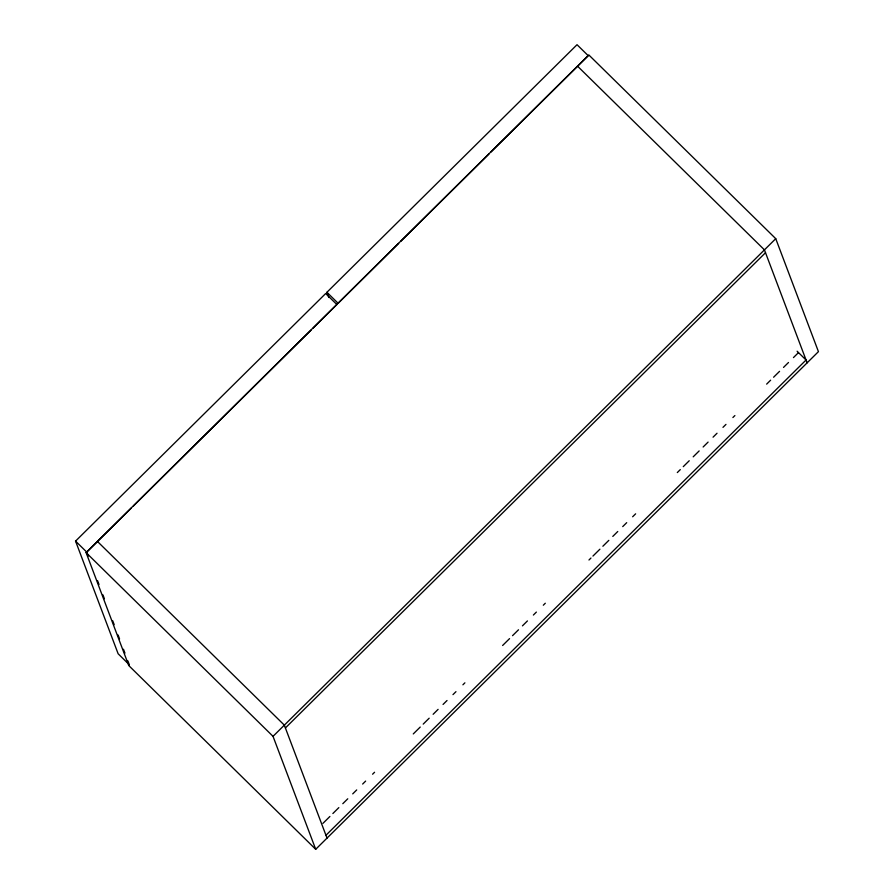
<?xml version="1.0" encoding="UTF-8"?>
<svg xmlns="http://www.w3.org/2000/svg" width="894" height="894" viewBox="0 0 894 894"><rect width="100%" height="100%" fill="white"/><g stroke="black" fill="none" stroke-linecap="round" stroke-linejoin="round"><path stroke-width="1.34" d="M127.876 660.901L129.351 664.79L118.131 653.76L75.565 541.116L325.673 293.534L336.882 304.552L313.068 328.132M328.88 297.467L326.925 292.282L577.032 44.7L588.252 55.719L490.985 152.002M86.092 552.604L588.822 54.947L775.746 238.676L818.435 351.644L315.705 849.3L128.781 665.572L86.092 552.604L273.028 736.343L315.705 849.3M88.249 556.023L86.785 552.146L131.44 507.926M133.429 505.959L311.078 330.098M398.679 243.38L338.144 303.312L326.925 292.282M400.668 241.414L488.996 153.969M273.028 736.343L775.746 238.676M285.398 727.962L765.51 252.7M322.946 823.352L329.897 816.468M332.87 813.529L338.826 807.628M342.804 803.695L347.766 798.789M352.728 793.872L356.695 789.938M362.651 784.049L365.635 781.099M372.586 774.215L374.564 772.26M413.274 733.929L420.225 727.057M423.208 724.106L429.165 718.206M433.132 714.284L438.094 709.367M443.055 704.45L447.022 700.527M452.979 694.627L455.962 691.677M462.913 684.804L464.891 682.837M502.618 645.49L509.558 638.618M512.541 635.668L518.498 629.778M522.465 625.845L527.426 620.928M533.383 615.038L536.366 612.088M543.317 605.204L545.295 603.238M588.978 560.002L590.956 558.046M592.946 556.079L599.896 549.195M602.869 546.245L608.825 540.356M612.792 536.422L617.754 531.505M622.727 526.6L626.694 522.666M632.65 516.766L635.623 513.827M677.317 472.557L680.3 469.607M683.273 466.657L689.229 460.756M693.196 456.834L699.153 450.934M703.131 447L708.093 442.094M713.054 437.177L717.022 433.244M722.978 427.354L725.962 424.404M732.901 417.52L734.89 415.565M766.65 384.118L770.628 380.185M773.601 377.234L779.557 371.345M783.524 367.412L788.497 362.495M793.459 357.589L798.42 352.672M325.952 835.275L806.053 360.014L797.113 351.219M577.513 66.145L764.437 249.873L807.126 362.841M97.401 541.406L284.337 725.146L327.025 838.103M75.565 541.116L86.785 552.146M97.547 580.631L99.01 584.508M102.922 594.868L104.397 598.756M112.711 620.771L114.175 624.649M118.097 635.008L119.561 638.897M123.473 649.256L124.948 653.134"/></g></svg>
